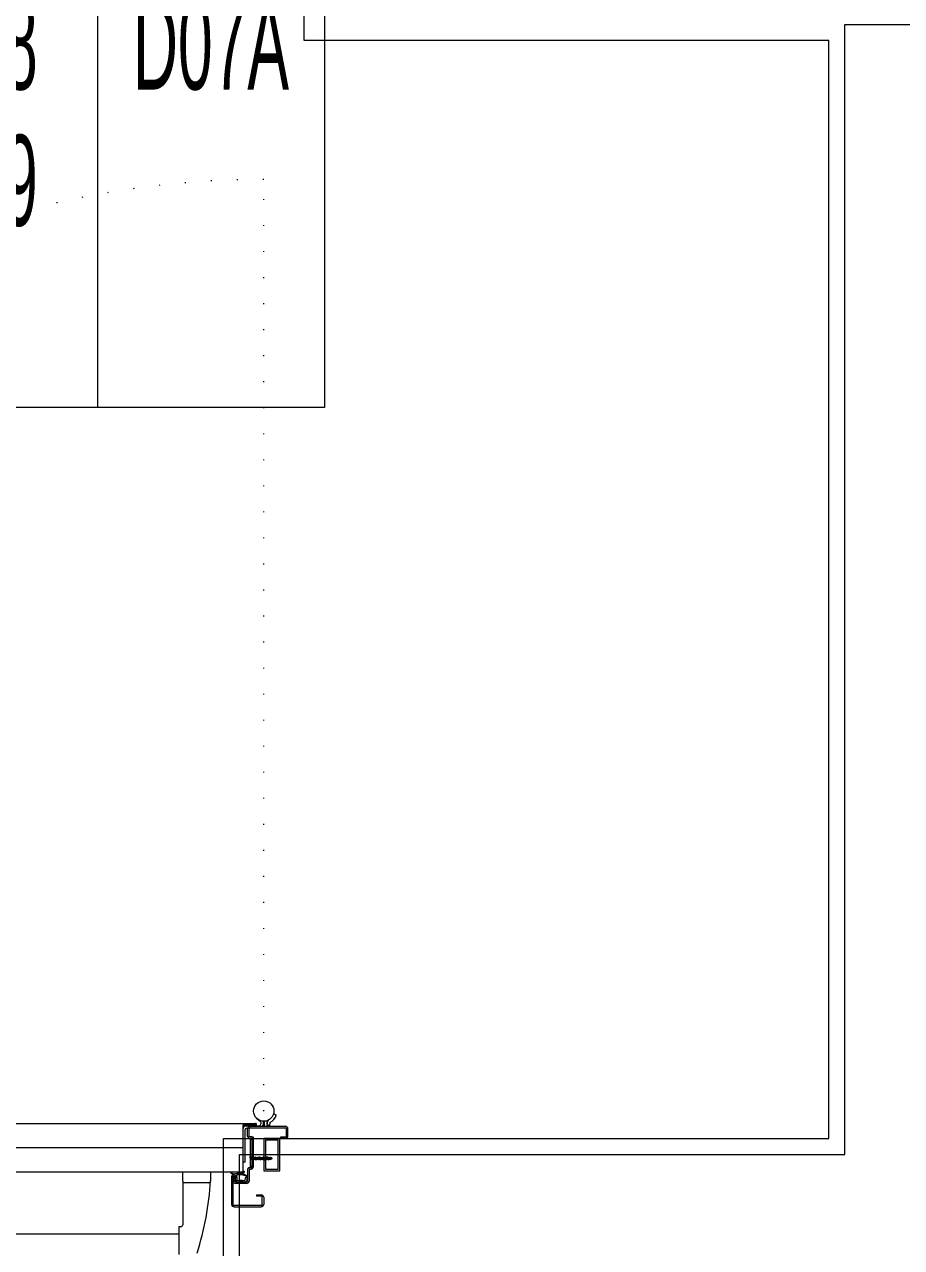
# Model space of a CAD drawing. Extents: x -1073 to 35213, y -1180 to 6950.
# Drawn here: x 31554.2 to 31662.9, y 3661 to 3812.5 of the extents above; entities that cross this region are included whole.
import ezdxf
from ezdxf.enums import TextEntityAlignment as Align

# ---------------------------------------------------------------- set-up
doc = ezdxf.new("R2010")
doc.units = 0
doc.header["$LTSCALE"] = 25
doc.linetypes.add('DOT2', pattern=[0.125, 0, -0.125])
doc.layers.get('0').update_dxf_attribs({"color": 9, "lineweight": 9})
for name, color, linetype, lineweight in [('00', 9, 'Continuous', 9), ('06D', 9, 'Continuous', 9), ('07', 9, 'Continuous', 9), ('21_MAHAL', 9, 'Continuous', 9)]:
    doc.layers.add(name, color=color, linetype=linetype, lineweight=lineweight)
doc.styles.add('Arial', font='arial.ttf', dxfattribs={"height": 2.5})
doc.styles.add('MuuM_TEXT-STANDART', font='ARIALN.TTF')

# ---------------------------------------------------------------- blocks, each defined once
blk = doc.blocks.new('p-yng-01')
at = {"ltscale": 2}
for p, q in [((12.53, 8.93), (12.53, 12.39)), ((12.53, 9.87), (107.47, 9.87)), ((12.04, 3.24), (12.04, 8.69)), ((12.53, 8.93), (12.28, 8.93)), ((8.57, 3.24), (8.57, 2.19)), ((8.82, 3.49), (11.79, 3.49)), ((12.04, 3.24), (12.04, 2.19))]:
    blk.add_line(p, q, dxfattribs=at)
at = {"linetype": 'Continuous'}
for p, q in [((2, 5.3), (2, 6.17)), ((2.18, 6.17), (2.18, 5.3)), ((5.68, 6.48), (2.31, 6.48)), ((2.31, 6.3), (5.68, 6.3)), ((5.81, 2.77), (5.81, 6.17)), ((5.99, 2.77), (5.99, 6.17)), ((2.31, 5.17), (2.9, 5.17)), ((2.9, 4.99), (2.31, 4.99)), ((2.9, 4.99), (2.9, 5.17)), ((3.82, 1.85), (3.82, 3.29)), ((4, 1.85), (4, 3.29)), ((4.04, 3.31), (4.18, 3.39)), ((4.12, 3.59), (5.45, 3.59)), ((5.45, 3.41), (4.12, 3.41)), ((4.29, 2.92), (4.36, 3.22)), ((4.47, 3.41), (5.1, 3.41)), ((5.33, 2.76), (5.34, 3.2)), ((5.35, 3.4), (5.56, 3.32)), ((5.45, 3.23), (5.45, 3.23)), ((5.55, 3.27), (5.46, 3.27)), ((5.58, 3.24), (5.46, 2.85)), ((5.75, 3.19), (5.63, 2.79)), ((3.3, -1.95), (3.3, 1.56)), ((3.48, -1.98), (3.48, 1.56)), ((3.59, 1.63), (3.62, 1.62)), ((3.7, 1.78), (3.67, 1.79)), ((4.01, 2.75), (4.08, 2.85)), ((4.12, 2.8), (4.29, 2.91)), ((4.65, 2.36), (4.41, 2.2)), ((4.46, 2.12), (4.83, 2.36)), ((4.59, -3.61), (4.59, 2.09)), ((4.69, 2.19), (52, 2.19)), ((5.77, 2.42), (5.98, 2.25)), ((5.78, 2.53), (6.04, 2.33)), ((1, 0.54), (0.95, 0.49)), ((1, 0.54), (0.95, 0.49)), ((1, 0.44), (0.95, 0.49)), ((1, 0.44), (0.95, 0.49)), ((1.12, 0.58), (1, 0.54)), ((1.12, 0.58), (1, 0.54)), ((1, 0.44), (1.12, 0.4)), ((1, 0.44), (1.12, 0.4)), ((1.11, 0.4), (1.18, 0.4)), ((1.11, 0.4), (1.18, 0.4)), ((3.27, 0.58), (1.12, 0.58)), ((1.12, 0.58), (1.12, 0.4)), ((3.27, 0.58), (1.12, 0.58)), ((1.12, 0.58), (1.12, 0.4)), ((3.16, 0.4), (1.12, 0.4)), ((3.16, 0.4), (1.12, 0.4)), ((1.14, 0.33), (1.33, 0.66)), ((1.14, 0.33), (1.33, 0.66)), ((1.14, 0.33), (1.16, 0.4)), ((1.14, 0.33), (1.16, 0.4)), ((1.15, 0.32), (1.34, 0.65)), ((1.15, 0.32), (1.34, 0.65)), ((1.2, 0.4), (1.27, 0.4)), ((1.2, 0.4), (1.27, 0.4)), ((1.29, 0.58), (1.21, 0.58)), ((1.29, 0.58), (1.21, 0.58)), ((1.23, 0.33), (1.42, 0.66)), ((1.23, 0.33), (1.42, 0.66)), ((1.23, 0.33), (1.25, 0.4)), ((1.23, 0.33), (1.25, 0.4)), ((1.24, 0.32), (1.43, 0.65)), ((1.24, 0.32), (1.43, 0.65)), ((1.29, 0.4), (1.36, 0.4)), ((1.29, 0.4), (1.36, 0.4)), ((1.38, 0.58), (1.3, 0.58)), ((1.38, 0.58), (1.3, 0.58)), ((1.31, 0.58), (1.32, 0.61)), ((1.31, 0.58), (1.32, 0.61)), ((1.32, 0.33), (1.51, 0.66)), ((1.32, 0.33), (1.51, 0.66)), ((1.32, 0.33), (1.34, 0.4)), ((1.32, 0.33), (1.34, 0.4)), ((1.33, 0.32), (1.52, 0.65)), ((1.33, 0.32), (1.52, 0.65)), ((1.38, 0.4), (1.45, 0.4)), ((1.38, 0.4), (1.45, 0.4)), ((1.47, 0.58), (1.39, 0.58)), ((1.47, 0.58), (1.39, 0.58)), ((1.4, 0.58), (1.41, 0.61)), ((1.4, 0.58), (1.41, 0.61)), ((1.41, 0.33), (1.6, 0.66)), ((1.41, 0.33), (1.6, 0.66)), ((1.41, 0.33), (1.6, 0.66)), ((1.41, 0.33), (1.6, 0.66)), ((1.41, 0.33), (1.43, 0.4)), ((1.41, 0.33), (1.43, 0.4)), ((1.41, 0.33), (1.43, 0.4)), ((1.41, 0.33), (1.43, 0.4)), ((1.42, 0.32), (1.61, 0.65)), ((1.42, 0.32), (1.61, 0.65)), ((1.42, 0.32), (1.61, 0.65)), ((1.42, 0.32), (1.61, 0.65)), ((1.47, 0.4), (1.54, 0.4)), ((1.47, 0.4), (1.54, 0.4)), ((1.47, 0.4), (1.54, 0.4)), ((1.47, 0.4), (1.54, 0.4)), ((1.56, 0.58), (1.48, 0.58)), ((1.56, 0.58), (1.48, 0.58)), ((1.49, 0.58), (1.5, 0.61)), ((1.49, 0.58), (1.5, 0.61)), ((1.5, 0.33), (1.69, 0.66)), ((1.5, 0.33), (1.69, 0.66)), ((1.5, 0.33), (1.52, 0.4)), ((1.5, 0.33), (1.52, 0.4)), ((1.51, 0.32), (1.7, 0.65)), ((1.51, 0.32), (1.7, 0.65)), ((1.56, 0.4), (1.63, 0.4)), ((1.56, 0.4), (1.63, 0.4)), ((1.65, 0.58), (1.57, 0.58)), ((1.65, 0.58), (1.57, 0.58)), ((1.58, 0.58), (1.59, 0.61)), ((1.58, 0.58), (1.59, 0.61)), ((1.58, 0.58), (1.59, 0.61)), ((1.58, 0.58), (1.59, 0.61)), ((1.59, 0.33), (1.78, 0.66)), ((1.59, 0.33), (1.78, 0.66)), ((1.59, 0.33), (1.61, 0.4)), ((1.59, 0.33), (1.61, 0.4)), ((1.6, 0.32), (1.79, 0.65)), ((1.6, 0.32), (1.79, 0.65)), ((1.65, 0.4), (1.72, 0.4)), ((1.65, 0.4), (1.72, 0.4)), ((1.74, 0.58), (1.66, 0.58)), ((1.74, 0.58), (1.66, 0.58)), ((1.67, 0.58), (1.68, 0.61)), ((1.67, 0.58), (1.68, 0.61)), ((1.68, 0.33), (1.87, 0.66)), ((1.68, 0.33), (1.87, 0.66)), ((1.68, 0.33), (1.7, 0.4)), ((1.68, 0.33), (1.7, 0.4)), ((1.69, 0.32), (1.88, 0.65)), ((1.69, 0.32), (1.88, 0.65)), ((1.74, 0.4), (1.81, 0.4)), ((1.74, 0.4), (1.81, 0.4)), ((1.83, 0.58), (1.75, 0.58)), ((1.83, 0.58), (1.75, 0.58)), ((1.76, 0.58), (1.77, 0.61)), ((1.76, 0.58), (1.77, 0.61)), ((1.77, 0.33), (1.96, 0.66)), ((1.77, 0.33), (1.96, 0.66)), ((1.77, 0.33), (1.79, 0.4)), ((1.77, 0.33), (1.79, 0.4)), ((1.78, 0.32), (1.97, 0.65)), ((1.78, 0.32), (1.97, 0.65)), ((1.83, 0.4), (1.9, 0.4)), ((1.83, 0.4), (1.9, 0.4)), ((1.92, 0.58), (1.84, 0.58)), ((1.92, 0.58), (1.84, 0.58)), ((1.85, 0.58), (1.86, 0.61)), ((1.85, 0.58), (1.86, 0.61)), ((1.86, 0.33), (2.05, 0.66)), ((1.86, 0.33), (2.05, 0.66)), ((1.86, 0.33), (1.88, 0.4)), ((1.86, 0.33), (1.88, 0.4)), ((1.87, 0.32), (2.06, 0.65)), ((1.87, 0.32), (2.06, 0.65)), ((1.92, 0.4), (1.99, 0.4)), ((1.92, 0.4), (1.99, 0.4)), ((2.01, 0.58), (1.93, 0.58)), ((2.01, 0.58), (1.93, 0.58)), ((1.94, 0.58), (1.95, 0.61)), ((1.94, 0.58), (1.95, 0.61)), ((1.95, 0.33), (2.14, 0.66)), ((1.95, 0.33), (2.14, 0.66)), ((1.95, 0.33), (1.97, 0.4)), ((1.95, 0.33), (1.97, 0.4)), ((1.96, 0.32), (2.15, 0.65)), ((1.96, 0.32), (2.15, 0.65)), ((2, -2), (2, 0.69)), ((2.01, 0.4), (2.08, 0.4)), ((2.01, 0.4), (2.08, 0.4)), ((2.1, 0.58), (2.02, 0.58)), ((2.1, 0.58), (2.02, 0.58)), ((2.03, 0.58), (2.04, 0.61)), ((2.03, 0.58), (2.04, 0.61)), ((2.04, 0.33), (2.23, 0.66)), ((2.04, 0.33), (2.23, 0.66)), ((2.04, 0.33), (2.06, 0.4)), ((2.04, 0.33), (2.06, 0.4)), ((2.05, 0.32), (2.24, 0.65)), ((2.05, 0.32), (2.24, 0.65)), ((2.1, 0.4), (2.17, 0.4)), ((2.1, 0.4), (2.17, 0.4)), ((2.19, 0.58), (2.11, 0.58)), ((2.19, 0.58), (2.11, 0.58)), ((2.12, 0.58), (2.13, 0.61)), ((2.12, 0.58), (2.13, 0.61)), ((2.13, 0.33), (2.32, 0.66)), ((2.13, 0.33), (2.32, 0.66)), ((2.13, 0.33), (2.15, 0.4)), ((2.13, 0.33), (2.15, 0.4)), ((2.14, 0.32), (2.33, 0.65)), ((2.14, 0.32), (2.33, 0.65)), ((2.19, 0.4), (2.26, 0.4)), ((2.19, 0.4), (2.26, 0.4)), ((2.28, 0.58), (2.2, 0.58)), ((2.28, 0.58), (2.2, 0.58)), ((2.21, 0.58), (2.22, 0.61)), ((2.21, 0.58), (2.22, 0.61)), ((2.22, 0.33), (2.41, 0.66)), ((2.22, 0.33), (2.41, 0.66)), ((2.22, 0.33), (2.24, 0.4)), ((2.22, 0.33), (2.24, 0.4)), ((2.23, 0.32), (2.42, 0.65)), ((2.23, 0.32), (2.42, 0.65)), ((2.28, 0.4), (2.35, 0.4)), ((2.28, 0.4), (2.35, 0.4)), ((2.37, 0.58), (2.29, 0.58)), ((2.37, 0.58), (2.29, 0.58)), ((2.3, 0.58), (2.31, 0.61)), ((2.3, 0.58), (2.31, 0.61)), ((2.31, 0.33), (2.5, 0.66)), ((2.31, 0.33), (2.5, 0.66)), ((2.31, 0.33), (2.33, 0.4)), ((2.31, 0.33), (2.33, 0.4)), ((2.32, 0.32), (2.51, 0.65)), ((2.32, 0.32), (2.51, 0.65)), ((2.37, 0.4), (2.44, 0.4)), ((2.37, 0.4), (2.44, 0.4)), ((2.46, 0.58), (2.38, 0.58)), ((2.46, 0.58), (2.38, 0.58)), ((2.39, 0.58), (2.4, 0.61)), ((2.39, 0.58), (2.4, 0.61)), ((2.4, 0.33), (2.59, 0.66)), ((2.4, 0.33), (2.59, 0.66)), ((2.4, 0.33), (2.59, 0.66)), ((2.4, 0.33), (2.59, 0.66)), ((2.4, 0.33), (2.42, 0.4)), ((2.4, 0.33), (2.42, 0.4)), ((2.4, 0.33), (2.42, 0.4)), ((2.4, 0.33), (2.42, 0.4)), ((2.41, 0.32), (2.6, 0.65)), ((2.41, 0.32), (2.6, 0.65)), ((2.41, 0.32), (2.6, 0.65)), ((2.41, 0.32), (2.6, 0.65)), ((2.46, 0.4), (2.53, 0.4)), ((2.46, 0.4), (2.56, 0.4)), ((2.46, 0.4), (2.53, 0.4)), ((2.46, 0.4), (2.56, 0.4)), ((2.55, 0.58), (2.47, 0.58)), ((2.55, 0.58), (2.47, 0.58)), ((2.48, 0.58), (2.49, 0.61)), ((2.48, 0.58), (2.49, 0.61)), ((2.49, 0.33), (2.68, 0.66)), ((2.49, 0.33), (2.68, 0.66)), ((2.49, 0.33), (2.51, 0.4)), ((2.49, 0.33), (2.51, 0.4)), ((2.5, 0.32), (2.69, 0.65)), ((2.5, 0.32), (2.69, 0.65)), ((2.55, 0.4), (2.62, 0.4)), ((2.55, 0.4), (2.62, 0.4)), ((2.64, 0.58), (2.56, 0.58)), ((2.6, 0.58), (2.56, 0.58)), ((2.64, 0.58), (2.56, 0.58)), ((2.6, 0.58), (2.56, 0.58)), ((2.6, 0.4), (2.56, 0.4)), ((2.6, 0.4), (2.56, 0.4)), ((2.57, 0.58), (2.58, 0.61)), ((2.57, 0.58), (2.58, 0.61)), ((2.57, 0.58), (2.58, 0.61)), ((2.57, 0.58), (2.58, 0.61)), ((2.58, 0.33), (2.77, 0.66)), ((2.58, 0.33), (2.77, 0.66)), ((2.58, 0.33), (2.6, 0.4)), ((2.58, 0.33), (2.6, 0.4)), ((2.59, 0.32), (2.78, 0.65)), ((2.59, 0.32), (2.78, 0.65)), ((2.64, 0.4), (2.71, 0.4)), ((2.73, 0.58), (2.65, 0.58)), ((2.66, 0.58), (2.67, 0.61)), ((2.67, 0.33), (2.86, 0.66)), ((2.67, 0.33), (2.69, 0.4)), ((2.68, 0.32), (2.87, 0.65)), ((2.73, 0.4), (2.8, 0.4)), ((2.82, 0.58), (2.74, 0.58)), ((2.75, 0.58), (2.76, 0.61)), ((2.76, 0.33), (2.95, 0.66)), ((2.76, 0.33), (2.78, 0.4)), ((2.77, 0.32), (2.96, 0.65)), ((2.82, 0.4), (2.89, 0.4)), ((2.91, 0.58), (2.83, 0.58)), ((2.84, 0.58), (2.85, 0.61)), ((2.85, 0.33), (3.04, 0.66)), ((2.85, 0.33), (2.87, 0.4)), ((2.86, 0.32), (3.05, 0.65)), ((2.91, 0.4), (2.98, 0.4)), ((3, 0.58), (2.92, 0.58)), ((2.93, 0.58), (2.94, 0.61)), ((2.94, 0.33), (3.13, 0.66)), ((2.94, 0.33), (2.96, 0.4)), ((2.95, 0.32), (3.14, 0.65)), ((3, 0.4), (3.07, 0.4)), ((3.09, 0.58), (3.01, 0.58)), ((3.02, 0.58), (3.03, 0.61)), ((3.03, 0.33), (3.22, 0.66)), ((3.03, 0.33), (3.05, 0.4)), ((3.04, 0.32), (3.23, 0.65)), ((3.09, 0.4), (3.16, 0.4)), ((3.18, 0.58), (3.1, 0.58)), ((3.11, 0.58), (3.12, 0.61)), ((3.12, 0.33), (3.31, 0.66)), ((3.12, 0.33), (3.14, 0.4)), ((3.13, 0.32), (3.32, 0.65)), ((3.18, 0.4), (3.25, 0.4)), ((3.27, 0.58), (3.19, 0.58)), ((3.2, 0.58), (3.21, 0.61)), ((3.21, 0.33), (3.4, 0.66)), ((3.21, 0.33), (3.23, 0.4)), ((3.22, 0.32), (3.41, 0.65)), ((3.27, 0.4), (3.34, 0.4)), ((3.36, 0.58), (3.28, 0.58)), ((3.29, 0.58), (3.3, 0.61)), ((3.3, 0.33), (3.49, 0.66)), ((3.3, 0.33), (3.32, 0.4)), ((3.31, 0.32), (3.5, 0.65)), ((3.36, 0.4), (3.43, 0.4)), ((3.45, 0.58), (3.37, 0.58)), ((3.38, 0.58), (3.39, 0.61)), ((3.39, 0.33), (3.58, 0.66)), ((3.39, 0.33), (3.41, 0.4)), ((3.4, 0.32), (3.59, 0.65)), ((3.45, 0.4), (3.55, 0.4)), ((3.54, 0.58), (3.46, 0.58)), ((3.47, 0.58), (3.48, 0.61)), ((3.68, 1.45), (3.48, 1.45)), ((3.59, 0.58), (3.55, 0.58)), ((3.59, 0.4), (3.55, 0.4)), ((3.56, 0.58), (3.57, 0.61)), ((3.65, 0.74), (3.59, 0.58)), ((3.65, 0.24), (3.59, 0.4)), ((3.68, 0.52), (3.64, 0.52)), ((3.68, 0.46), (3.64, 0.46)), ((3.68, -1.86), (3.68, 1.45)), ((3.68, 0.52), (3.68, 0.73)), ((3.68, 0.46), (3.68, 0.24)), ((4.3, 0.93), (4.59, 0.93)), ((4.3, 0.93), (4.3, -3.06)), ((-0.99, -2.3), (-0.99, -3.2)), ((-0.81, -2.3), (-0.81, -3.2)), ((-0.1, -2.18), (-0.69, -2.18)), ((-0.1, -2), (-0.1, -2.18)), ((3.3, -2.18), (3.3, -1.95)), ((3.3, -1.95), (3.3, -1.98)), ((3.3, -1.95), (3.3, -1.98)), ((3.48, -1.86), (3.68, -1.86)), ((3.59, -2.04), (3.62, -2.03)), ((3.7, -2.19), (3.67, -2.2)), ((3.82, -2.26), (3.82, -3.2)), ((4, -2.26), (4, -3.2)), ((3.7, -3.32), (-0.69, -3.32)), ((3.7, -3.5), (-0.69, -3.5)), ((1.23, -3.95), (1.3, -3.6)), ((1.3, -3.6), (1.59, -3.67)), ((1.59, -3.67), (1.49, -4.14)), ((1.59, -3.5), (1.59, -4.06)), ((1.89, -3.5), (1.89, -4.13)), ((2.84, -4.45), (2.42, -4.08)), ((2.7, -3.56), (2.62, -3.56)), ((4.4, -3.56), (2.7, -3.56)), ((2.9, -3.66), (2.9, -3.76)), ((2.9, -3.66), (4.54, -3.66)), ((52, -3.86), (3, -3.86)), ((4.1, -3.26), (4, -3.26)), ((4.4, -3.66), (4.4, -3.56)), ((0.79, -5.03), (0.44, -4.92))]:
    blk.add_line(p, q, dxfattribs=at)
at = {"linetype": 'DOT2'}
blk.add_line((2, -5.39), (2, -120.81), dxfattribs=at)
at = {"linetype": 'Continuous'}
for points in [[(2, -2), (2, 2), (0, 2), (0, -2)], [(1.8, -1.8), (1.8, 1.8), (0.2, 1.8), (0.2, -1.8)]]:
    blk.add_lwpolyline(points, close=True, dxfattribs=at)
at = {"ltscale": 0.29}
blk.add_lwpolyline([(4.69, -0.83), (115.31, -0.84)], dxfattribs=at)
at = {"linetype": 'Continuous'}
blk.add_lwpolyline([(-0.69, -2), (-0.1, -2)], dxfattribs=at)
for centre, radius in [((4.12, 3.22), 0), ((2, -5.39), 1.26)]:
    blk.add_circle(centre, radius, dxfattribs=at)
at = {"ltscale": 2}
for centre, radius, start, end in [((45.73, 0.95), 37.22, 162.3802, 176.4723), ((12.28, 8.69), 0.247, 90, 180), ((8.82, 3.24), 0.247, 90, 180), ((11.79, 3.24), 0.247, 0, 90)]:
    blk.add_arc(centre, radius, start, end, dxfattribs=at)
at = {"linetype": 'Continuous'}
for centre, radius, start, end in [((2.31, 6.17), 0.309, 90, 180), ((2.31, 6.17), 0.13, 90, 180), ((5.68, 6.17), 0.309, 0, 90), ((5.68, 6.17), 0.309, 0, 90), ((5.68, 6.17), 0.13, 0, 90), ((5.68, 6.17), 0.13, 0, 90), ((2.31, 5.3), 0.309, 180, 270), ((2.31, 5.3), 0.13, 180, 270), ((4.12, 3.29), 0.299, 90, 180), ((4.12, 3.29), 0.12, 90, 180), ((4.03, 3.12), 0.0312, 100.8786, 243.4258), ((4.1, 3.22), 0.157, 239.3013, 259.1148), ((4.06, 3.29), 0.0235, 121.8829, 242.3954), ((4.04, 3.23), 0.0871, 263.7597, 337.0285), ((3.68, 2.57), 0.784, 57.2254, 62.3935), ((4.06, 3.03), 0.0377, 348.1661, 79.1104), ((4.09, 3.21), 0.0282, 337.0285, 57.2131), ((4.25, 3.27), 0.141, 80.0177, 120.3968), ((4.77, 6.23), 2.87, 260.017, 279.9465), ((4.39, 3.22), 0.0358, 79.2474, 167.2037), ((4.83, 5.51), 2.3, 259.2417, 281.0784), ((5.29, 3.26), 0.153, 69.1739, 99.9465), ((5.28, 3.2), 0.0575, 359.4411, 101.073), ((5.46, 3.25), 0.0235, 90.7292, 220.5483), ((5.45, 3.28), 0.309, 342.8599, 90), ((5.45, 3.28), 0.13, 342.8582, 90), ((5.32, 3.1), 0.183, 14.7185, 46.0603), ((5.12, 3), 0.405, 353.3622, 21.0615), ((5.55, 3.3), 0.0223, 269.4232, 71.2563), ((3.56, 1.56), 0.259, 63.211, 180), ((3.56, 1.56), 0.0798, 63.202, 180), ((3.74, 1.85), 0.259, 243.215, 0), ((3.74, 1.85), 0.0798, 243.2115, 0), ((4.1, 2.71), 0.0959, 154.0369, 249.2134), ((4.13, 2.86), 0.133, 128.8627, 148.8778), ((4.03, 2.92), 0.0132, 148.8705, 187.3774), ((4.04, 2.92), 0.0264, 187.3783, 268.9641), ((4.05, 2.85), 0.049, 80.765, 103.2427), ((4.01, 3.04), 0.0905, 294.1976, 348.1638), ((4.06, 2.87), 0.0282, 333.7959, 80.7687), ((5.9, 6.49), 4.28, 244.6875, 253.0507), ((4.16, 2.77), 0.0479, 134.0198, 235.7455), ((4.92, 4.02), 1.51, 238.7149, 261.6894), ((4.27, 2.93), 0.0188, 312.4272, 347.199), ((4.44, 2.16), 0.0479, 122.6999, 302.6999), ((4.69, 2.09), 0.0998, 90, 180), ((4.64, 2.37), 0.0192, 302.623, 73.0521), ((5.05, 4.91), 2.41, 261.4527, 275.8288), ((4.85, 2.33), 0.0383, 85.2104, 122.7022), ((5.09, 5.19), 2.83, 265.2016, 282.9973), ((5.29, 2.59), 0.0767, 275.8292, 21.9624), ((5.74, 2.77), 0.403, 181.2939, 201.9637), ((5.72, 2.77), 0.274, 162.8619, 0), ((6.28, 2.82), 0.796, 175.9723, 187.9232), ((5.59, 2.86), 0.108, 139.809, 171.2848), ((5.7, 2.74), 0.216, 188.6789, 284.0284), ((5.47, 2.96), 0.0518, 319.8052, 349.7927), ((5.72, 2.77), 0.0948, 162.8632, 0), ((5.74, 2.38), 0.0479, 51.8479, 102.9919), ((5.76, 2.51), 0.0288, 52.198, 104.0165), ((6.01, 2.29), 0.0479, 232.201, 52.2001), ((0.94, 0.72), 0.235, 274.361, 322.1025), ((0.94, 0.72), 0.235, 274.361, 322.1025), ((0.94, 0.25), 0.235, 37.8975, 85.639), ((0.94, 0.25), 0.235, 37.8975, 85.639), ((1.15, 0.33), 0.00583, 150.3204, 330.3204), ((1.15, 0.33), 0.00583, 150.3204, 330.3204), ((1.24, 0.33), 0.00583, 150.3204, 330.3204), ((1.24, 0.33), 0.00583, 150.3204, 330.3204), ((1.33, 0.33), 0.00583, 150.3204, 330.3204), ((1.33, 0.33), 0.00583, 150.3204, 330.3204), ((1.34, 0.66), 0.00583, 330.3204, 150.3204), ((1.34, 0.66), 0.00583, 330.3204, 150.3204), ((1.42, 0.33), 0.00583, 150.3204, 330.3204), ((1.42, 0.33), 0.00583, 150.3204, 330.3204), ((1.42, 0.33), 0.00583, 150.3204, 330.3204), ((1.42, 0.33), 0.00583, 150.3204, 330.3204), ((1.43, 0.66), 0.00583, 330.3204, 150.3204), ((1.43, 0.66), 0.00583, 330.3204, 150.3204), ((1.51, 0.33), 0.00583, 150.3204, 330.3204), ((1.51, 0.33), 0.00583, 150.3204, 330.3204), ((1.51, 0.33), 0.00583, 150.3204, 330.3204), ((1.51, 0.33), 0.00583, 150.3204, 330.3204), ((1.52, 0.66), 0.00583, 330.3204, 150.3204), ((1.52, 0.66), 0.00583, 330.3204, 150.3204), ((1.6, 0.33), 0.00583, 150.3204, 330.3204), ((1.6, 0.33), 0.00583, 150.3204, 330.3204), ((1.61, 0.66), 0.00583, 330.3204, 150.3204), ((1.61, 0.66), 0.00583, 330.3204, 150.3204), ((1.61, 0.66), 0.00583, 330.3204, 150.3204), ((1.61, 0.66), 0.00583, 330.3204, 150.3204), ((1.69, 0.33), 0.00583, 150.3204, 330.3204), ((1.69, 0.33), 0.00583, 150.3204, 330.3204), ((1.7, 0.66), 0.00583, 330.3204, 150.3204), ((1.7, 0.66), 0.00583, 330.3204, 150.3204), ((1.78, 0.33), 0.00583, 150.3204, 330.3204), ((1.78, 0.33), 0.00583, 150.3204, 330.3204), ((1.79, 0.66), 0.00583, 330.3204, 150.3204), ((1.79, 0.66), 0.00583, 330.3204, 150.3204), ((1.87, 0.33), 0.00583, 150.3204, 330.3204), ((1.87, 0.33), 0.00583, 150.3204, 330.3204), ((1.88, 0.66), 0.00583, 330.3204, 150.3204), ((1.88, 0.66), 0.00583, 330.3204, 150.3204), ((1.96, 0.33), 0.00583, 150.3204, 330.3204), ((1.96, 0.33), 0.00583, 150.3204, 330.3204), ((1.97, 0.66), 0.00583, 330.3204, 150.3204), ((1.97, 0.66), 0.00583, 330.3204, 150.3204), ((2.05, 0.33), 0.00583, 150.3204, 330.3204), ((2.05, 0.33), 0.00583, 150.3204, 330.3204), ((2.06, 0.66), 0.00583, 330.3204, 150.3204), ((2.06, 0.66), 0.00583, 330.3204, 150.3204), ((2.14, 0.33), 0.00583, 150.3204, 330.3204), ((2.14, 0.33), 0.00583, 150.3204, 330.3204), ((2.15, 0.66), 0.00583, 330.3204, 150.3204), ((2.15, 0.66), 0.00583, 330.3204, 150.3204), ((2.23, 0.33), 0.00583, 150.3204, 330.3204), ((2.23, 0.33), 0.00583, 150.3204, 330.3204), ((2.24, 0.66), 0.00583, 330.3204, 150.3204), ((2.24, 0.66), 0.00583, 330.3204, 150.3204), ((2.32, 0.33), 0.00583, 150.3204, 330.3204), ((2.32, 0.33), 0.00583, 150.3204, 330.3204), ((2.33, 0.66), 0.00583, 330.3204, 150.3204), ((2.33, 0.66), 0.00583, 330.3204, 150.3204), ((2.41, 0.33), 0.00583, 150.3204, 330.3204), ((2.41, 0.33), 0.00583, 150.3204, 330.3204), ((2.41, 0.33), 0.00583, 150.3204, 330.3204), ((2.41, 0.33), 0.00583, 150.3204, 330.3204), ((2.42, 0.66), 0.00583, 330.3204, 150.3204), ((2.42, 0.66), 0.00583, 330.3204, 150.3204), ((2.5, 0.33), 0.00583, 150.3204, 330.3204), ((2.5, 0.33), 0.00583, 150.3204, 330.3204), ((2.51, 0.66), 0.00583, 330.3204, 150.3204), ((2.51, 0.66), 0.00583, 330.3204, 150.3204), ((2.59, 0.33), 0.00583, 150.3204, 330.3204), ((2.59, 0.33), 0.00583, 150.3204, 330.3204), ((2.6, 0.66), 0.00583, 330.3204, 150.3204), ((2.6, 0.66), 0.00583, 330.3204, 150.3204), ((2.6, 0.66), 0.00583, 330.3204, 150.3204), ((2.6, 0.66), 0.00583, 330.3204, 150.3204), ((2.68, 0.33), 0.00583, 150.3204, 330.3204), ((2.69, 0.66), 0.00583, 330.3204, 150.3204), ((2.77, 0.33), 0.00583, 150.3204, 330.3204), ((2.78, 0.66), 0.00583, 330.3204, 150.3204), ((2.86, 0.33), 0.00583, 150.3204, 330.3204), ((2.87, 0.66), 0.00583, 330.3204, 150.3204), ((2.95, 0.33), 0.00583, 150.3204, 330.3204), ((2.96, 0.66), 0.00583, 330.3204, 150.3204), ((3.04, 0.33), 0.00583, 150.3204, 330.3204), ((3.05, 0.66), 0.00583, 330.3204, 150.3204), ((3.13, 0.33), 0.00583, 150.3204, 330.3204), ((3.14, 0.66), 0.00583, 330.3204, 150.3204), ((3.22, 0.33), 0.00583, 150.3204, 330.3204), ((3.23, 0.66), 0.00583, 330.3204, 150.3204), ((3.31, 0.33), 0.00583, 150.3204, 330.3204), ((3.32, 0.66), 0.00583, 330.3204, 150.3204), ((3.4, 0.33), 0.00583, 150.3204, 330.3204), ((3.41, 0.66), 0.00583, 330.3204, 150.3204), ((3.5, 0.66), 0.00583, 330.3204, 150.3204), ((3.59, 0.66), 0.00583, 330.3204, 150.3204), ((3.64, 0.49), 0.0291, 90, 270), ((3.66, 0.73), 0.015, 0, 150.0864), ((3.66, 0.24), 0.015, 209.9136, 0), ((-0.69, -2.3), 0.299, 90, 180), ((-0.69, -2.3), 0.12, 90, 180), ((3.56, -1.97), 0.259, 181.1025, 296.789), ((3.56, -1.97), 0.0798, 183.5852, 296.798), ((3.74, -2.26), 0.259, 0, 116.785), ((3.74, -2.26), 0.0798, 0, 116.7885), ((-0.69, -3.2), 0.299, 180, 270), ((-0.69, -3.2), 0.12, 180, 270), ((2, -5.39), 1.63, 118.3166, 163.1721), ((1.2, -4.07), 0.297, 318.0259, 347.3911), ((1.39, -4.06), 0.2, 292.0474, 0), ((2.62, -3.86), 0.599, 143.1286, 207.6333), ((2.62, -3.86), 0.299, 90, 228.3987), ((3, -3.66), 0.0998, 90, 180), ((3, -3.76), 0.0998, 180, 270), ((3.7, -3.2), 0.299, 270, 0), ((3.7, -3.2), 0.12, 270, 0), ((4.1, -3.06), 0.2, 270, 0), ((4.1, -3.06), 0.499, 270, 0), ((4.54, -3.61), 0.0499, 270, 0)]:
    blk.add_arc(centre, radius, start, end, dxfattribs=at)
at = {"linetype": 'DOT2'}
blk.add_arc((2, -5.39), 115.41, 269.9997, 0.8132, dxfattribs=at)
blk = doc.blocks.new('0_roomno2')
blk.add_lwpolyline([(19.375, -10.5), (0, -10.5), (0, 0), (19.375, 0)], close=True)
blk.add_lwpolyline([(15.625, -3), (15.625, -10.5)])
at = {"style": 'Arial'}
blk.add_attdef('ODANO', (0, 1.17), '', height=2, dxfattribs=at)
blk.add_attdef('MEKANADI', text='', height=2, dxfattribs=at).set_placement((0.35, -3), align=Align.BOTTOM_LEFT)
at = {"style": 'MuuM_TEXT-STANDART', "width": 0.6}
for tag, p in [('YER01', (10, -4.5)), ('TAVAN01', (13.75, -4.5)), ('DUVAR01', (17.5, -4.5)), ('YER02', (10, -6.75)), ('TAVAN02', (13.75, -6.75)), ('DUVAR02', (17.5, -6.75)), ('YER03', (10, -9)), ('TAVAN03', (13.75, -9)), ('DUVAR03', (17.5, -9))]:
    blk.add_attdef(tag, text='', height=1.5, dxfattribs=at).set_placement(p, align=Align.MIDDLE_CENTER)
for tag, p in [('M2', (0.35, -4.875)), ('TEMIZTAVANYUKSEKLIGI', (1.8, -8.608))]:
    blk.add_attdef(tag, text='', height=1.5, dxfattribs=at).set_placement(p, align=Align.MIDDLE_LEFT)

msp = doc.modelspace()

# ---------------------------------------------------------------- linework, layer by layer
at = {"layer": '00'}
msp.add_lwpolyline([(31580.84, 3657.5), (31580.84, 3672.5), (31655.84, 3672.5), (31655.84, 3812.5), (31670.84, 3812.5), (31670.84, 3192.5), (31655.84, 3192.5), (31655.84, 3657.5), (31580.84, 3657.5), (31580.84, 3657.5)], dxfattribs=at)
at = {"layer": '06D'}
msp.add_lwpolyline([(31588.84, 3655.5), (31578.84, 3655.5), (31578.84, 3655.5), (31578.84, 3655.5), (31578.84, 3655.5), (31578.84, 3655.5), (31578.84, 3674.5), (31653.84, 3674.5), (31653.84, 3810.5), (31588.84, 3810.5), (31588.84, 3870.5), (31442.84, 3870.5), (31442.84, 3845.5), (31423.84, 3845.5), (31423.84, 3870.5), (31392.84, 3870.5), (31392.84, 3850.5), (30842.84, 3850.5), (30842.84, 3584.5), (31392.84, 3584.5), (31392.84, 3559.5), (31423.84, 3559.5)], dxfattribs=at)

# ---------------------------------------------------------------- block references
at = {"layer": '07', "rotation": 180}
msp.add_blockref('p-yng-01', (31585.84, 3672.5), dxfattribs=at)
at = {"layer": '21_MAHAL'}
ref = msp.add_blockref('0_roomno2', (31446.05, 3843.81), dxfattribs=dict(at, xscale=7.5, yscale=7.5, zscale=7.5))
ref.add_attrib('TAVAN01', 'T08', dxfattribs={"layer": '0', "height": 11.25, "style": 'MuuM_TEXT-STANDART', "width": 0.6}).set_placement((31549.18, 3810.06), align=Align.MIDDLE_CENTER)
ref.add_attrib('DUVAR01', 'D07A', dxfattribs={"layer": '0', "height": 11.25, "style": 'MuuM_TEXT-STANDART', "width": 0.6}).set_placement((31577.3, 3810.06), align=Align.MIDDLE_CENTER)
ref.add_attrib('TAVAN02', 'T09', dxfattribs={"layer": '0', "height": 11.25, "style": 'MuuM_TEXT-STANDART', "width": 0.6}).set_placement((31549.18, 3793.19), align=Align.MIDDLE_CENTER)

doc.saveas('drawing.dxf')
